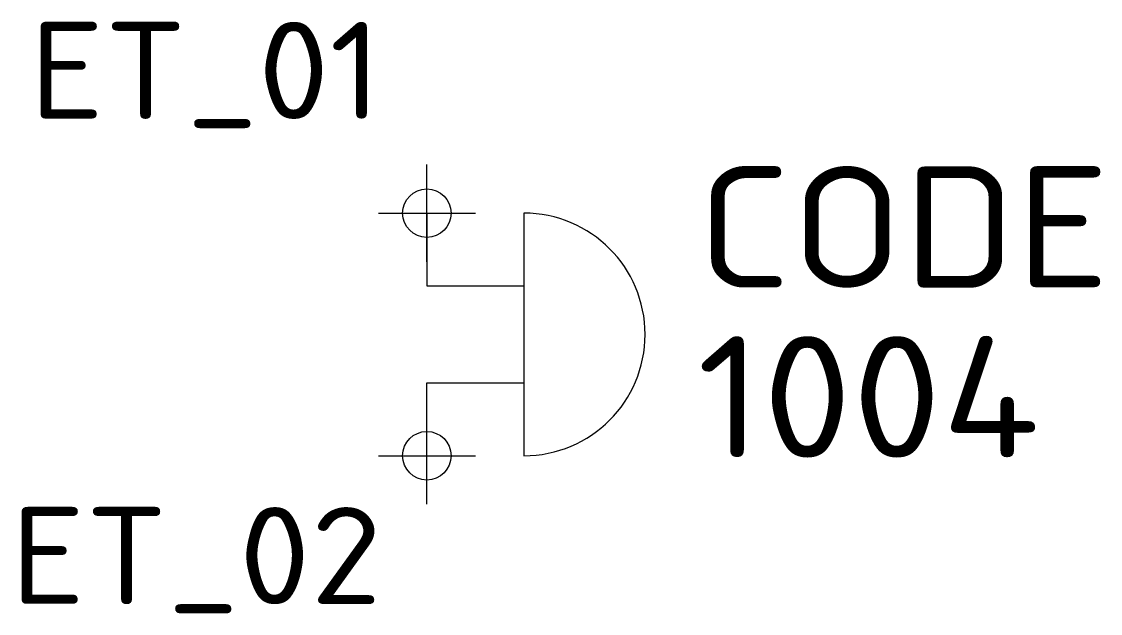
# Model space of a CAD drawing. Extents: x 2011.6 to 2033.9, y 864.3 to 876.4.
import ezdxf
from ezdxf.enums import TextEntityAlignment as Align

# ---------------------------------------------------------------- set-up
doc = ezdxf.new("R2010")
doc.units = 0
doc.header["$LTSCALE"] = 10
doc.header["$MEASUREMENT"] = 0
doc.header["$PDMODE"] = 34
doc.header["$PDSIZE"] = -5
doc.layers.get('0').update_dxf_attribs({"linetype": 'CONTINUOUS'})
for name, color, linetype in [('52', 2, 'CONTINUOUS'), ('C', 7, 'CONTINUOUS'), ('TKST2', 1, 'CONTINUOUS'), ('TKST3', 3, 'CONTINUOUS')]:
    doc.layers.add(name, color=color, linetype=linetype)
doc.styles.get("Standard").update_dxf_attribs({"font": 'iso8.shx'})

msp = doc.modelspace()

# ---------------------------------------------------------------- linework, layer by layer
for points in [[(2020, 872.5), (2020, 871), (2022, 871)], [(2022, 872.5), (2022, 867.5)], [(2020, 867.5), (2020, 869), (2022, 869)]]:
    msp.add_lwpolyline(points)
msp.add_lwpolyline([(2022, 867.5, 1), (2022, 872.5)], format="xyb")
at = {"layer": 'C', "color": 2}
msp.add_point((2020, 872.5), dxfattribs=at)
at = {"layer": 'C', "color": 1}
msp.add_point((2020, 867.5), dxfattribs=at)

# ---------------------------------------------------------------- texts
at = {"layer": '52', "width": 1.2}
msp.add_attdef('1004', (2025.572, 867.464), 'mat', height=2.5, dxfattribs=at)
at = {"layer": 'TKST2', "width": 1.2}
msp.add_attdef('ET_01', text='', height=2, dxfattribs=at).set_placement((2019.072, 874.442), align=Align.RIGHT)
msp.add_attdef('ET_02', text='', height=2, dxfattribs=at).set_placement((2019.073, 866.442), align=Align.TOP_RIGHT)
at = {"layer": 'TKST3', "width": 1.2}
msp.add_attdef('CODE', (2025.572, 870.964), '-H', height=2.5, dxfattribs=at)

doc.saveas('drawing.dxf')
